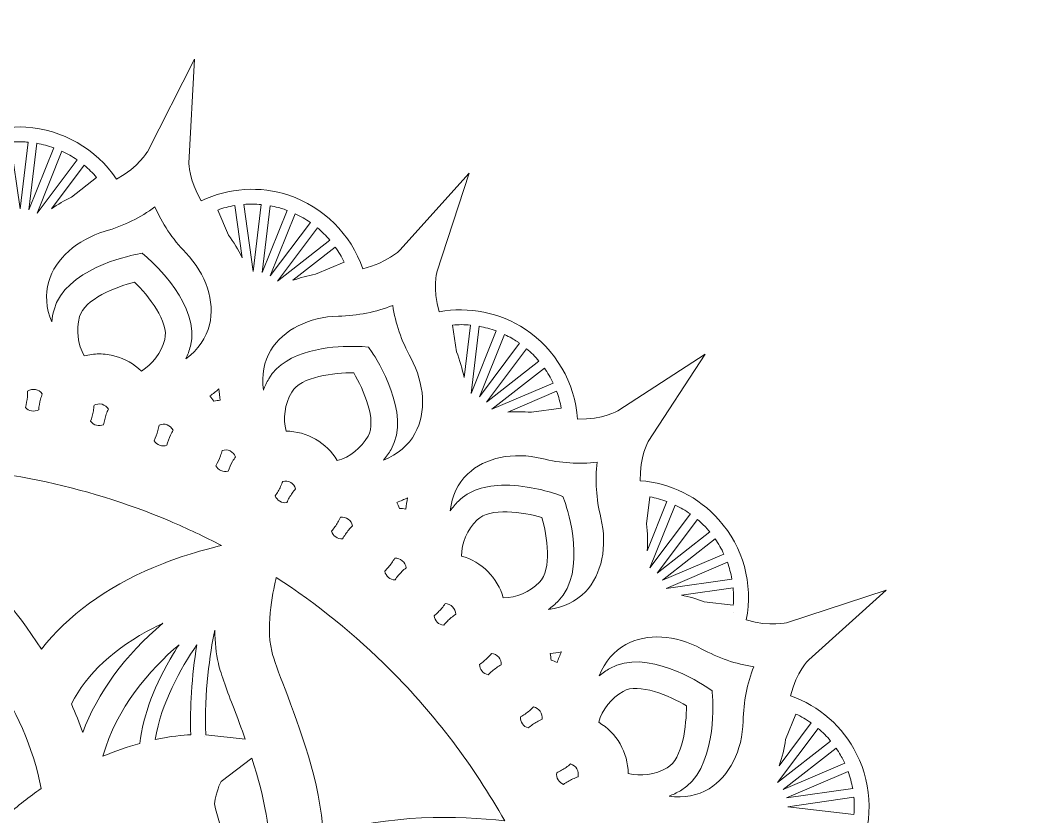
# Model space of a CAD drawing. Header units: millimetres. Extents: x 146 to 1170, y -927 to -143.
# Drawn here: x 351.5 to 517.6, y -679.2 to -549.4 of the extents above; entities that cross this region are included whole.
import ezdxf

# ---------------------------------------------------------------- set-up
doc = ezdxf.new("R2010")
doc.units = ezdxf.units.MM
doc.header["$MEASUREMENT"] = 0
doc.layers.add('Layer 5', color=7, linetype='Continuous')

msp = doc.modelspace()

# ---------------------------------------------------------------- linework, layer by layer
at = {"layer": 'Layer 5', "lineweight": 0}
for points in [[(467.92, -646), (467.92, -646), (467.92, -646), (467.92, -646), (467.92, -646)], [(381.5, -666.15), (381.5, -666.15), (381.5, -666.15), (381.5, -666.15)]]:
    msp.add_lwpolyline(points, dxfattribs=at)
for points, knots in [([(491.79, -770.75), (496.75, -767.38), (499.79, -762.04), (500.14, -756.07), (500.44, -751.05), (498.79, -746.22), (495.51, -742.43), (498.32, -739.51), (500.93, -738.82), (501.03, -738.79), (501.03, -738.79), (517.64, -735.27), (517.64, -735.27), (517.64, -735.27), (501.07, -731.76), (501.07, -731.76), (501.04, -731.76), (498.34, -731.05), (495.49, -728.1), (499.41, -723.56), (500.97, -717.61), (499.77, -711.75), (498.76, -706.84), (495.93, -702.6), (491.79, -699.79), (493.76, -696.23), (496.15, -694.87), (496.17, -694.86), (496.17, -694.86), (511.3, -687.16), (511.3, -687.16), (511.3, -687.16), (494.39, -688.06), (494.39, -688.06), (494.28, -688.07), (491.53, -688.09), (488.03, -685.95), (490.65, -680.55), (490.62, -674.39), (487.94, -669.03), (485.69, -664.56), (481.87, -661.2), (477.15, -659.55), (478.13, -655.57), (480.09, -653.7), (480.11, -653.68), (480.11, -653.68), (492.73, -642.33), (492.73, -642.33), (492.73, -642.33), (476.63, -647.58), (476.63, -647.58), (476.6, -647.59), (473.9, -648.33), (469.92, -647.17), (471.06, -641.26), (469.44, -635.32), (465.45, -630.83), (462.14, -627.1), (457.58, -624.84), (452.61, -624.47), (452.55, -620.47), (453.88, -618.15), (453.93, -618.06), (453.93, -618.06), (463.19, -603.83), (463.19, -603.83), (463.19, -603.83), (448.99, -613.07), (448.99, -613.07), (448.97, -613.09), (446.55, -614.5), (442.39, -614.42), (441.98, -608.48), (438.8, -603.02), (433.85, -599.76), (429.68, -597.01), (424.69, -596.01), (419.79, -596.93), (418.68, -593.04), (419.43, -590.46), (419.44, -590.44), (419.44, -590.44), (424.7, -574.29), (424.7, -574.29), (424.7, -574.29), (413.37, -586.89), (413.37, -586.89), (413.35, -586.91), (411.38, -588.91), (407.34, -589.9), (405.41, -584.26), (400.91, -579.79), (395.28, -577.92), (390.54, -576.34), (385.47, -576.67), (380.98, -578.83), (378.95, -575.39), (378.96, -572.7), (378.96, -572.68), (378.96, -572.68), (379.86, -555.72), (379.86, -555.72), (379.86, -555.72), (372.19, -570.82), (372.19, -570.82), (372.17, -570.85), (370.78, -573.3), (367.14, -575.29), (363.82, -570.32), (358.31, -567.16), (352.37, -566.81), (347.38, -566.51), (342.57, -568.14), (338.78, -571.39), (335.96, -568.61), (335.28, -566.02), (335.27, -566), (335.27, -566), (331.75, -549.39), (331.75, -549.39), (331.75, -549.39), (328.25, -565.96), (328.25, -565.96), (328.24, -565.99), (327.53, -568.71), (324.54, -571.57), (320.04, -567.62), (313.89, -565.98), (308.05, -567.18), (303.15, -568.19), (298.91, -571.01), (296.1, -575.14), (292.69, -573.2), (291.39, -570.94), (291.34, -570.86), (291.34, -570.86), (283.64, -555.72), (283.64, -555.72), (283.64, -555.72), (284.55, -572.64), (284.55, -572.64), (284.55, -572.67), (284.56, -575.46), (282.43, -579), (277.05, -576.33), (270.68, -576.33), (265.33, -579.01), (260.85, -581.26), (257.49, -585.09), (255.84, -589.82), (252.05, -588.82), (250.23, -586.99), (250.16, -586.92), (250.16, -586.92), (238.81, -574.29), (238.81, -574.29), (238.81, -574.29), (244.06, -590.4), (244.06, -590.4), (244.07, -590.43), (244.81, -593.11), (243.67, -597.07), (237.78, -595.87), (231.61, -597.51), (227.14, -601.49), (223.38, -604.83), (221.12, -609.42), (220.76, -614.42), (220.74, -614.42), (220.73, -614.42), (220.71, -614.42), (216.81, -614.42), (214.56, -613.1), (214.55, -613.09), (214.55, -613.09), (200.32, -603.83), (200.32, -603.83), (200.32, -603.83), (209.55, -618.03), (209.55, -618.03), (209.57, -618.05), (210.97, -620.45), (210.9, -624.54), (204.89, -624.9), (199.36, -628.09), (196.06, -633.1), (193.29, -637.3), (192.3, -642.31), (193.26, -647.27), (189.5, -648.28), (187.02, -647.62), (186.92, -647.59), (186.92, -647.59), (170.77, -642.33), (170.77, -642.33), (170.77, -642.33), (183.37, -653.65), (183.37, -653.65), (183.39, -653.67), (185.35, -655.61), (186.35, -659.56), (180.64, -661.46), (176.11, -665.97), (174.22, -671.67), (172.63, -676.46), (172.97, -681.59), (175.2, -686.12), (171.78, -688.11), (169.17, -688.07), (169.15, -688.06), (169.15, -688.06), (152.21, -687.16), (152.21, -687.16), (152.21, -687.16), (167.31, -694.84), (167.31, -694.84), (167.33, -694.85), (169.71, -696.21), (171.69, -699.74), (166.66, -703.06), (163.46, -708.58), (163.11, -714.58), (162.81, -719.63), (164.48, -724.5), (167.81, -728.3), (165.07, -731.06), (162.58, -731.73), (162.48, -731.76), (162.48, -731.76), (145.87, -735.27), (145.87, -735.27), (145.87, -735.27), (162.44, -738.78), (162.44, -738.78), (162.47, -738.79), (165.11, -739.48), (167.92, -742.35), (163.93, -746.86), (162.27, -753.02), (163.48, -758.9), (164.5, -763.87), (167.39, -768.15), (171.61, -770.96), (169.65, -774.42), (167.36, -775.68), (167.34, -775.69), (167.34, -775.69), (152.21, -783.38), (152.21, -783.38), (152.21, -783.38), (169.12, -782.48), (169.12, -782.48), (169.14, -782.49), (171.86, -782.46), (175.31, -784.5), (172.63, -789.88), (172.63, -796.26), (175.31, -801.61), (177.59, -806.16), (181.49, -809.55), (186.3, -811.17), (185.3, -814.99), (183.42, -816.85), (183.4, -816.86), (183.4, -816.86), (170.78, -828.21), (170.78, -828.21), (170.78, -828.21), (186.88, -822.97), (186.88, -822.97), (186.91, -822.96), (189.5, -822.24), (193.36, -823.31), (192.17, -829.19), (193.82, -835.34), (197.79, -839.81), (201.18, -843.62), (205.84, -845.89), (210.92, -846.2), (210.98, -850.2), (209.63, -852.39), (209.57, -852.48), (209.57, -852.48), (200.32, -866.71), (200.32, -866.71), (200.32, -866.71), (214.52, -857.47), (214.52, -857.47), (214.54, -857.46), (216.82, -856.12), (220.73, -856.12), (220.77, -856.12), (220.81, -856.13), (220.85, -856.13), (221.23, -862.1), (224.42, -867.6), (229.4, -870.89), (233.65, -873.69), (238.73, -874.67), (243.72, -873.66), (244.79, -877.5), (244.08, -880.09), (244.07, -880.11), (244.07, -880.11), (238.81, -896.25), (238.81, -896.25), (238.81, -896.25), (250.14, -883.65), (250.14, -883.65), (250.16, -883.63), (252.04, -881.72), (255.9, -880.71), (257.82, -886.37), (262.32, -890.85), (267.97, -892.73), (272.8, -894.33), (277.97, -893.97), (282.52, -891.7), (284.56, -895.14), (284.55, -897.85), (284.55, -897.87), (284.55, -897.87), (283.65, -914.82), (283.65, -914.82), (283.65, -914.82), (291.32, -899.72), (291.32, -899.72), (291.33, -899.7), (292.67, -897.36), (296.13, -895.39), (299.45, -900.33), (304.95, -903.49), (310.88, -903.84), (315.95, -904.14), (320.85, -902.45), (324.66, -899.09), (327.54, -901.9), (328.23, -904.53), (328.24, -904.54), (328.24, -904.54), (331.76, -921.15), (331.76, -921.15), (331.76, -921.15), (335.26, -904.58), (335.26, -904.58), (335.27, -904.56), (335.95, -901.95), (338.8, -899.14), (343.28, -903.04), (349.4, -904.66), (355.2, -903.47), (360.18, -902.44), (364.47, -899.55), (367.28, -895.32), (370.85, -897.29), (372.16, -899.67), (372.17, -899.69), (372.17, -899.69), (379.87, -914.82), (379.87, -914.82), (379.87, -914.82), (378.96, -897.91), (378.96, -897.91), (378.96, -897.88), (378.95, -895.17), (380.98, -891.72), (386.39, -894.35), (392.55, -894.32), (397.91, -891.64), (402.45, -889.36), (405.83, -885.47), (407.46, -880.67), (411.38, -881.65), (413.27, -883.55), (413.35, -883.62), (413.35, -883.62), (424.7, -896.25), (424.7, -896.25), (424.7, -896.25), (419.45, -880.15), (419.45, -880.15), (419.44, -880.12), (418.72, -877.49), (419.8, -873.62), (425.7, -874.75), (431.63, -873.13), (436.11, -869.15), (439.9, -865.79), (442.16, -861.17), (442.49, -856.12), (446.54, -856.06), (448.87, -857.4), (448.96, -857.45), (448.96, -857.45), (463.19, -866.71), (463.19, -866.71), (463.19, -866.71), (453.96, -852.51), (453.96, -852.51), (453.94, -852.49), (452.56, -850.13), (452.61, -846.09), (458.59, -845.65), (463.9, -842.54), (467.19, -837.55), (469.97, -833.33), (470.96, -828.28), (469.98, -823.33), (473.95, -822.16), (476.49, -822.92), (476.59, -822.95), (476.59, -822.95), (492.74, -828.21), (492.74, -828.21), (492.74, -828.21), (480.14, -816.89), (480.14, -816.89), (480.12, -816.87), (478.16, -814.92), (477.16, -811), (482.82, -809.02), (487.14, -804.65), (489.03, -798.98), (490.61, -794.21), (490.28, -789.11), (488.07, -784.57), (491.61, -782.42), (494.33, -782.47), (494.35, -782.48), (494.35, -782.48), (511.3, -783.38), (511.3, -783.38), (511.3, -783.38), (496.21, -775.7), (496.21, -775.7), (496.18, -775.69), (493.77, -774.31), (491.79, -770.75)], [0, 0, 0, 0, 1, 1, 1, 2, 2, 2, 3, 3, 3, 4, 4, 4, 5, 5, 5, 6, 6, 6, 7, 7, 7, 8, 8, 8, 9, 9, 9, 10, 10, 10, 11, 11, 11, 12, 12, 12, 13, 13, 13, 14, 14, 14, 15, 15, 15, 16, 16, 16, 17, 17, 17, 18, 18, 18, 19, 19, 19, 20, 20, 20, 21, 21, 21, 22, 22, 22, 23, 23, 23, 24, 24, 24, 25, 25, 25, 26, 26, 26, 27, 27, 27, 28, 28, 28, 29, 29, 29, 30, 30, 30, 31, 31, 31, 32, 32, 32, 33, 33, 33, 34, 34, 34, 35, 35, 35, 36, 36, 36, 37, 37, 37, 38, 38, 38, 39, 39, 39, 40, 40, 40, 41, 41, 41, 42, 42, 42, 43, 43, 43, 44, 44, 44, 45, 45, 45, 46, 46, 46, 47, 47, 47, 48, 48, 48, 49, 49, 49, 50, 50, 50, 51, 51, 51, 52, 52, 52, 53, 53, 53, 54, 54, 54, 55, 55, 55, 56, 56, 56, 57, 57, 57, 58, 58, 58, 59, 59, 59, 60, 60, 60, 61, 61, 61, 62, 62, 62, 63, 63, 63, 64, 64, 64, 65, 65, 65, 66, 66, 66, 67, 67, 67, 68, 68, 68, 69, 69, 69, 70, 70, 70, 71, 71, 71, 72, 72, 72, 73, 73, 73, 74, 74, 74, 75, 75, 75, 76, 76, 76, 77, 77, 77, 78, 78, 78, 79, 79, 79, 80, 80, 80, 81, 81, 81, 82, 82, 82, 83, 83, 83, 84, 84, 84, 85, 85, 85, 86, 86, 86, 87, 87, 87, 88, 88, 88, 89, 89, 89, 90, 90, 90, 91, 91, 91, 92, 92, 92, 93, 93, 93, 94, 94, 94, 95, 95, 95, 96, 96, 96, 97, 97, 97, 98, 98, 98, 99, 99, 99, 100, 100, 100, 101, 101, 101, 102, 102, 102, 103, 103, 103, 104, 104, 104, 105, 105, 105, 106, 106, 106, 107, 107, 107, 108, 108, 108, 109, 109, 109, 110, 110, 110, 111, 111, 111, 112, 112, 112, 113, 113, 113, 114, 114, 114, 115, 115, 115, 116, 116, 116, 117, 117, 117, 118, 118, 118, 119, 119, 119, 120, 120, 120, 121, 121, 121, 122, 122, 122, 123, 123, 123, 124, 124, 124, 125, 125, 125, 126, 126, 126, 127, 127, 127, 128, 128, 128, 129, 129, 129, 130, 130, 130, 131, 131, 131, 132, 132, 132, 133, 133, 133, 134, 134, 134, 135, 135, 135, 136, 136, 136, 137, 137, 137, 138, 138, 138, 139, 139, 139, 140, 140, 140, 141, 141, 141, 142, 142, 142, 143, 143, 143, 144, 144, 144, 145, 145, 145, 146, 146, 146, 146]), ([(349.85, -569.24), (350.67, -569.17), (351.44, -569.17), (352.23, -569.21), (352.39, -569.22), (352.55, -569.24), (352.71, -569.25), (352.71, -569.25), (351.41, -580.1), (351.41, -580.1), (351.41, -580.1), (349.85, -569.24), (349.85, -569.24)], [0, 0, 0, 0, 1, 1, 1, 2, 2, 2, 3, 3, 3, 4, 4, 4, 4]), ([(352.85, -580.28), (352.85, -580.28), (354.15, -569.44), (354.15, -569.44), (355.1, -569.61), (356.02, -569.85), (356.9, -570.17), (356.9, -570.17), (352.85, -580.28), (352.85, -580.28)], [0, 0, 0, 0, 1, 1, 1, 2, 2, 2, 3, 3, 3, 3]), ([(354.2, -580.82), (354.2, -580.82), (358.25, -570.72), (358.25, -570.72), (359.1, -571.12), (359.92, -571.59), (360.71, -572.14), (360.71, -572.14), (354.2, -580.82), (354.2, -580.82)], [0, 0, 0, 0, 1, 1, 1, 2, 2, 2, 3, 3, 3, 3]), ([(356.54, -580.11), (356.54, -580.11), (361.87, -573.01), (361.87, -573.01), (362.6, -573.62), (363.28, -574.28), (363.89, -574.99), (363.89, -574.99), (359.78, -578.22), (359.78, -578.22), (358.64, -578.76), (357.56, -579.4), (356.54, -580.11)], [0, 0, 0, 0, 1, 1, 1, 2, 2, 2, 3, 3, 3, 4, 4, 4, 4]), ([(382.32, -599.03), (381.8, -601.18), (380.5, -603.05), (378.47, -604.58), (378.77, -603.93), (379.01, -603.25), (379.2, -602.54), (380.96, -595.98), (373.05, -588.86), (372.14, -588.06), (372.14, -588.06), (371.34, -587.37), (371.34, -587.37), (371.34, -587.37), (370.3, -587.57), (370.3, -587.57), (369.12, -587.8), (358.71, -590.02), (356.95, -596.58), (356.77, -597.24), (356.65, -597.9), (356.57, -598.57), (355.64, -596.28), (355.48, -594.08), (356.08, -592), (357.17, -588.28), (360.69, -585.13), (365.29, -583.78), (368.35, -582.88), (371.08, -581.54), (373.41, -579.8), (374.56, -582.48), (376.26, -585), (378.46, -587.31), (381.77, -590.77), (383.25, -595.26), (382.32, -599.03)], [0, 0, 0, 0, 1, 1, 1, 2, 2, 2, 3, 3, 3, 4, 4, 4, 5, 5, 5, 6, 6, 6, 7, 7, 7, 8, 8, 8, 9, 9, 9, 10, 10, 10, 11, 11, 11, 12, 12, 12, 12]), ([(385.4, -584.4), (385.4, -584.4), (383.66, -580.32), (383.66, -580.32), (384.56, -579.99), (385.5, -579.75), (386.46, -579.58), (386.46, -579.58), (387.68, -588.1), (387.68, -588.1), (387.05, -586.81), (386.28, -585.57), (385.4, -584.4)], [0, 0, 0, 0, 1, 1, 1, 2, 2, 2, 3, 3, 3, 4, 4, 4, 4]), ([(387.9, -579.4), (388.85, -579.32), (389.82, -579.33), (390.78, -579.42), (390.78, -579.42), (389.46, -590.34), (389.46, -590.34), (389.46, -590.34), (387.9, -579.4), (387.9, -579.4)], [0, 0, 0, 0, 1, 1, 1, 2, 2, 2, 3, 3, 3, 3]), ([(390.91, -590.51), (390.91, -590.51), (392.22, -579.62), (392.22, -579.62), (392.68, -579.7), (393.12, -579.8), (393.55, -579.91), (393.55, -579.91), (393.55, -579.91), (393.55, -579.91), (393.87, -580), (394.2, -580.1), (394.52, -580.2), (394.67, -580.25), (394.82, -580.31), (394.98, -580.37), (394.98, -580.37), (390.91, -590.51), (390.91, -590.51)], [0, 0, 0, 0, 1, 1, 1, 2, 2, 2, 3, 3, 3, 4, 4, 4, 5, 5, 5, 6, 6, 6, 6]), ([(392.25, -591.05), (392.25, -591.05), (396.32, -580.93), (396.32, -580.93), (397.19, -581.33), (398.02, -581.81), (398.79, -582.34), (398.79, -582.34), (392.25, -591.05), (392.25, -591.05)], [0, 0, 0, 0, 1, 1, 1, 2, 2, 2, 3, 3, 3, 3]), ([(393.42, -591.92), (393.42, -591.92), (399.94, -583.22), (399.94, -583.22), (400.66, -583.83), (401.34, -584.5), (401.95, -585.22), (401.95, -585.22), (393.42, -591.92), (393.42, -591.92)], [0, 0, 0, 0, 1, 1, 1, 2, 2, 2, 3, 3, 3, 3]), ([(395.95, -591.78), (395.95, -591.78), (402.85, -586.37), (402.85, -586.37), (403.4, -587.14), (403.88, -587.96), (404.29, -588.81), (404.29, -588.81), (399.63, -590.8), (399.63, -590.8), (398.37, -591.02), (397.14, -591.35), (395.95, -591.78)], [0, 0, 0, 0, 1, 1, 1, 2, 2, 2, 3, 3, 3, 4, 4, 4, 4]), ([(361.12, -597.7), (361.88, -594.88), (367.05, -592.84), (370.09, -592.06), (372.32, -594.25), (375.78, -598.6), (375.02, -601.43), (374.44, -603.61), (373.05, -605.48), (371.2, -606.57), (370, -605.41), (368.52, -604.57), (366.89, -604.13), (366.05, -603.9), (365.18, -603.79), (364.31, -603.79), (363.49, -603.79), (362.67, -603.89), (361.88, -604.1), (360.81, -602.22), (360.53, -599.9), (361.12, -597.7)], [0, 0, 0, 0, 1, 1, 1, 2, 2, 2, 3, 3, 3, 4, 4, 4, 5, 5, 5, 6, 6, 6, 7, 7, 7, 7]), ([(415.86, -616.76), (414.8, -618.69), (413.08, -620.15), (410.74, -621.11), (411.19, -620.56), (411.59, -619.98), (411.95, -619.36), (415.34, -613.48), (409.55, -604.55), (408.87, -603.55), (408.87, -603.55), (408.28, -602.67), (408.28, -602.67), (408.28, -602.67), (407.23, -602.6), (407.23, -602.6), (407, -602.58), (406.39, -602.55), (405.53, -602.55), (402.38, -602.55), (394.76, -603.06), (392, -607.84), (391.66, -608.44), (391.36, -609.05), (391.11, -609.69), (390.8, -607.22), (391.21, -605.04), (392.33, -603.18), (394.35, -599.86), (398.57, -597.73), (403.35, -597.62), (406.54, -597.55), (409.52, -596.96), (412.23, -595.88), (412.65, -598.77), (413.64, -601.64), (415.17, -604.44), (417.46, -608.64), (417.73, -613.36), (415.86, -616.76)], [0, 0, 0, 0, 1, 1, 1, 2, 2, 2, 3, 3, 3, 4, 4, 4, 5, 5, 5, 6, 6, 6, 7, 7, 7, 8, 8, 8, 9, 9, 9, 10, 10, 10, 11, 11, 11, 12, 12, 12, 13, 13, 13, 13]), ([(423.87, -607.64), (423.6, -606.21), (423.18, -604.81), (422.63, -603.44), (422.63, -603.44), (422, -599.07), (422, -599.07), (422.96, -598.99), (423.93, -598.99), (424.9, -599.08), (424.9, -599.08), (423.87, -607.64), (423.87, -607.64)], [0, 0, 0, 0, 1, 1, 1, 2, 2, 2, 3, 3, 3, 4, 4, 4, 4]), ([(425.02, -610.25), (425.02, -610.25), (426.34, -599.28), (426.34, -599.28), (427.28, -599.45), (428.21, -599.71), (429.11, -600.04), (429.11, -600.04), (425.02, -610.25), (425.02, -610.25)], [0, 0, 0, 0, 1, 1, 1, 2, 2, 2, 3, 3, 3, 3]), ([(426.37, -610.79), (426.37, -610.79), (430.45, -600.61), (430.45, -600.61), (430.88, -600.81), (431.28, -601.02), (431.66, -601.24), (431.66, -601.24), (431.66, -601.24), (431.66, -601.24), (431.96, -601.41), (432.25, -601.59), (432.52, -601.77), (432.66, -601.86), (432.79, -601.95), (432.92, -602.05), (432.92, -602.05), (426.37, -610.79), (426.37, -610.79)], [0, 0, 0, 0, 1, 1, 1, 2, 2, 2, 3, 3, 3, 4, 4, 4, 5, 5, 5, 6, 6, 6, 6]), ([(427.53, -611.66), (427.53, -611.66), (434.08, -602.93), (434.08, -602.93), (434.81, -603.55), (435.49, -604.22), (436.09, -604.94), (436.09, -604.94), (427.53, -611.66), (427.53, -611.66)], [0, 0, 0, 0, 1, 1, 1, 2, 2, 2, 3, 3, 3, 3]), ([(428.42, -612.8), (428.42, -612.8), (436.98, -606.09), (436.98, -606.09), (437.52, -606.86), (438, -607.68), (438.41, -608.54), (438.41, -608.54), (428.42, -612.8), (428.42, -612.8)], [0, 0, 0, 0, 1, 1, 1, 2, 2, 2, 3, 3, 3, 3]), ([(395.74, -610), (397.2, -607.47), (402.72, -606.83), (405.86, -606.87), (407.45, -609.57), (409.67, -614.66), (408.2, -617.2), (407.07, -619.17), (405.24, -620.61), (403.17, -621.18), (402.31, -619.73), (401.09, -618.53), (399.64, -617.69), (398.18, -616.85), (396.51, -616.4), (394.81, -616.38), (394.27, -614.29), (394.6, -611.98), (395.74, -610)], [0, 0, 0, 0, 1, 1, 1, 2, 2, 2, 3, 3, 3, 4, 4, 4, 5, 5, 5, 6, 6, 6, 6]), ([(354.75, -611.14), (354.6, -611.71), (354.5, -612.3), (354.45, -612.89), (354.1, -613.08), (353.69, -613.15), (353.3, -613.08), (352.91, -613.01), (352.55, -612.81), (352.29, -612.51), (352.44, -611.94), (352.55, -611.35), (352.6, -610.76), (352.63, -610.47), (352.64, -610.16), (352.64, -609.86), (353.02, -609.61), (353.48, -609.51), (353.92, -609.59), (354.36, -609.67), (354.76, -609.91), (355.03, -610.27), (354.92, -610.56), (354.83, -610.85), (354.75, -611.14)], [0, 0, 0, 0, 1, 1, 1, 2, 2, 2, 3, 3, 3, 4, 4, 4, 5, 5, 5, 6, 6, 6, 7, 7, 7, 8, 8, 8, 8]), ([(383.03, -611.48), (382.84, -611.19), (382.62, -610.9), (382.4, -610.64), (382.91, -610.27), (383.4, -609.88), (383.86, -609.48), (383.9, -610.09), (383.98, -610.71), (384.08, -611.33), (383.73, -611.36), (383.38, -611.41), (383.03, -611.48)], [0, 0, 0, 0, 1, 1, 1, 2, 2, 2, 3, 3, 3, 4, 4, 4, 4]), ([(434.87, -613.3), (434.18, -613.24), (433.49, -613.21), (432.8, -613.21), (432.2, -613.21), (431.61, -613.23), (431.02, -613.28), (431.02, -613.28), (438.97, -609.88), (438.97, -609.88), (439.3, -610.77), (439.56, -611.68), (439.73, -612.61), (439.73, -612.61), (434.87, -613.3), (434.87, -613.3)], [0, 0, 0, 0, 1, 1, 1, 2, 2, 2, 3, 3, 3, 4, 4, 4, 5, 5, 5, 5]), ([(363.37, -613.05), (363.43, -612.76), (363.47, -612.45), (363.49, -612.15), (363.88, -611.94), (364.35, -611.88), (364.78, -612), (365.22, -612.12), (365.59, -612.39), (365.83, -612.78), (365.7, -613.05), (365.58, -613.34), (365.48, -613.62), (365.28, -614.17), (365.13, -614.75), (365.03, -615.34), (364.66, -615.49), (364.25, -615.52), (363.87, -615.42), (363.48, -615.32), (363.14, -615.09), (362.91, -614.77), (363.12, -614.21), (363.27, -613.64), (363.37, -613.05)], [0, 0, 0, 0, 1, 1, 1, 2, 2, 2, 3, 3, 3, 4, 4, 4, 5, 5, 5, 6, 6, 6, 7, 7, 7, 8, 8, 8, 8]), ([(373.91, -616.28), (373.98, -615.99), (374.05, -615.69), (374.1, -615.38), (374.51, -615.2), (374.98, -615.19), (375.4, -615.35), (375.83, -615.5), (376.18, -615.81), (376.38, -616.21), (376.22, -616.48), (376.08, -616.75), (375.95, -617.02), (375.71, -617.56), (375.5, -618.12), (375.35, -618.69), (374.98, -618.82), (374.57, -618.81), (374.19, -618.68), (373.82, -618.54), (373.5, -618.28), (373.29, -617.94), (373.55, -617.41), (373.75, -616.85), (373.91, -616.28)], [0, 0, 0, 0, 1, 1, 1, 2, 2, 2, 3, 3, 3, 4, 4, 4, 5, 5, 5, 6, 6, 6, 7, 7, 7, 8, 8, 8, 8]), ([(386.58, -620.56), (386.4, -620.81), (386.24, -621.07), (386.09, -621.32), (385.8, -621.83), (385.55, -622.37), (385.35, -622.93), (384.97, -623.03), (384.56, -622.99), (384.19, -622.82), (383.83, -622.65), (383.54, -622.36), (383.36, -622.01), (383.66, -621.5), (383.91, -620.96), (384.12, -620.4), (384.22, -620.12), (384.31, -619.83), (384.39, -619.53), (384.82, -619.39), (385.28, -619.41), (385.69, -619.61), (386.09, -619.8), (386.41, -620.14), (386.58, -620.56)], [0, 0, 0, 0, 1, 1, 1, 2, 2, 2, 3, 3, 3, 4, 4, 4, 5, 5, 5, 6, 6, 6, 7, 7, 7, 8, 8, 8, 8]), ([(446.19, -630.49), (447.32, -635.14), (446.35, -639.77), (443.67, -642.57), (442.15, -644.15), (440.13, -645.11), (437.64, -645.44), (438.2, -645.03), (438.73, -644.58), (439.23, -644.08), (444.03, -639.28), (440.74, -629.15), (440.35, -628.01), (440.35, -628.01), (440.01, -627.01), (440.01, -627.01), (440.01, -627.01), (439.01, -626.67), (439.01, -626.67), (438.3, -626.42), (434.54, -625.2), (430.59, -625.2), (427.23, -625.2), (424.66, -626.07), (422.94, -627.79), (422.45, -628.28), (422, -628.81), (421.59, -629.37), (421.91, -626.91), (422.86, -624.91), (424.41, -623.41), (424.41, -623.41), (424.46, -623.36), (424.46, -623.36), (427.26, -620.68), (431.89, -619.71), (436.54, -620.84), (439.64, -621.59), (442.67, -621.8), (445.57, -621.46), (445.23, -624.35), (445.43, -627.39), (446.19, -630.49)], [0, 0, 0, 0, 1, 1, 1, 2, 2, 2, 3, 3, 3, 4, 4, 4, 5, 5, 5, 6, 6, 6, 7, 7, 7, 8, 8, 8, 9, 9, 9, 10, 10, 10, 11, 11, 11, 12, 12, 12, 13, 13, 13, 14, 14, 14, 14]), ([(373.2, -638.6), (365.45, -641.86), (359.14, -646.47), (354.92, -651.94), (350.67, -645.33), (345.68, -639.86), (342.28, -636.31), (339.96, -633.88), (332.06, -624.73), (331.98, -624.64), (331.98, -624.64), (331.79, -624.42), (331.79, -624.42), (331.79, -624.42), (331.6, -624.64), (331.6, -624.64), (331.53, -624.73), (323.67, -633.76), (321.23, -636.31), (317.83, -639.86), (312.84, -645.33), (308.59, -651.94), (304.37, -646.47), (298.06, -641.86), (290.31, -638.6), (286, -636.78), (282, -635.67), (279.23, -635.03), (281.99, -633.59), (284.84, -632.24), (287.69, -631.03), (301.65, -625.13), (316.47, -622.14), (331.75, -622.14), (347.04, -622.14), (361.86, -625.13), (375.81, -631.03), (378.67, -632.24), (381.52, -633.59), (384.28, -635.03), (381.51, -635.67), (377.51, -636.78), (373.2, -638.6)], [0, 0, 0, 0, 1, 1, 1, 2, 2, 2, 3, 3, 3, 4, 4, 4, 5, 5, 5, 6, 6, 6, 7, 7, 7, 8, 8, 8, 9, 9, 9, 10, 10, 10, 11, 11, 11, 12, 12, 12, 13, 13, 13, 14, 14, 14, 14]), ([(396.37, -625.78), (396.17, -626.01), (395.99, -626.25), (395.82, -626.49), (395.48, -626.98), (395.18, -627.49), (394.93, -628.03), (394.54, -628.09), (394.14, -628.02), (393.79, -627.82), (393.45, -627.61), (393.18, -627.31), (393.04, -626.94), (393.38, -626.45), (393.68, -625.94), (393.93, -625.4), (394.05, -625.13), (394.17, -624.85), (394.27, -624.57), (394.72, -624.47), (395.19, -624.53), (395.57, -624.75), (395.95, -624.97), (396.24, -625.34), (396.37, -625.78)], [0, 0, 0, 0, 1, 1, 1, 2, 2, 2, 3, 3, 3, 4, 4, 4, 5, 5, 5, 6, 6, 6, 7, 7, 7, 8, 8, 8, 8]), ([(413.32, -628.97), (413.2, -628.64), (413.07, -628.31), (412.92, -627.99), (413.51, -627.77), (414.09, -627.52), (414.64, -627.26), (414.52, -627.85), (414.43, -628.47), (414.37, -629.1), (414.02, -629.04), (413.67, -628.99), (413.32, -628.97)], [0, 0, 0, 0, 1, 1, 1, 2, 2, 2, 3, 3, 3, 4, 4, 4, 4]), ([(453.66, -631.5), (453.66, -631.5), (454.19, -627.1), (454.19, -627.1), (455.13, -627.27), (456.07, -627.53), (456.98, -627.87), (456.98, -627.87), (453.76, -635.9), (453.76, -635.9), (453.87, -634.45), (453.84, -632.97), (453.66, -631.5)], [0, 0, 0, 0, 1, 1, 1, 2, 2, 2, 3, 3, 3, 4, 4, 4, 4]), ([(436.17, -641.03), (434.57, -642.63), (432.43, -643.55), (430.27, -643.57), (429.81, -641.94), (428.95, -640.46), (427.76, -639.27), (426.57, -638.08), (425.08, -637.21), (423.45, -636.75), (423.47, -634.6), (424.39, -632.46), (425.99, -630.85), (428.06, -628.78), (433.55, -629.6), (436.58, -630.44), (437.42, -633.46), (438.24, -638.95), (436.17, -641.03)], [0, 0, 0, 0, 1, 1, 1, 2, 2, 2, 3, 3, 3, 4, 4, 4, 5, 5, 5, 6, 6, 6, 6]), ([(454.21, -638.68), (454.21, -638.68), (458.32, -628.43), (458.32, -628.43), (459.18, -628.84), (460.02, -629.33), (460.81, -629.88), (460.81, -629.88), (454.21, -638.68), (454.21, -638.68)], [0, 0, 0, 0, 1, 1, 1, 2, 2, 2, 3, 3, 3, 3]), ([(405.67, -631.83), (405.45, -632.04), (405.24, -632.26), (405.05, -632.49), (404.68, -632.94), (404.33, -633.43), (404.04, -633.95), (403.65, -633.97), (403.25, -633.86), (402.92, -633.63), (402.6, -633.4), (402.36, -633.07), (402.24, -632.7), (402.63, -632.24), (402.97, -631.75), (403.27, -631.24), (403.42, -630.98), (403.56, -630.71), (403.68, -630.43), (404.13, -630.37), (404.6, -630.48), (404.96, -630.73), (405.32, -630.99), (405.58, -631.38), (405.67, -631.83)], [0, 0, 0, 0, 1, 1, 1, 2, 2, 2, 3, 3, 3, 4, 4, 4, 5, 5, 5, 6, 6, 6, 7, 7, 7, 8, 8, 8, 8]), ([(455.37, -639.55), (455.37, -639.55), (461.95, -630.78), (461.95, -630.78), (462.31, -631.08), (462.65, -631.39), (462.96, -631.7), (463.2, -631.94), (463.43, -632.18), (463.65, -632.43), (463.76, -632.56), (463.86, -632.68), (463.97, -632.81), (463.97, -632.81), (455.37, -639.55), (455.37, -639.55)], [0, 0, 0, 0, 1, 1, 1, 2, 2, 2, 3, 3, 3, 4, 4, 4, 5, 5, 5, 5]), ([(456.27, -640.7), (456.27, -640.7), (464.85, -633.96), (464.85, -633.96), (465.4, -634.74), (465.88, -635.57), (466.28, -636.42), (466.28, -636.42), (456.27, -640.7), (456.27, -640.7)], [0, 0, 0, 0, 1, 1, 1, 2, 2, 2, 3, 3, 3, 3]), ([(331.75, -640.69), (331.75, -640.69), (329.17, -644.55), (329.17, -644.55), (328.63, -645.35), (316.07, -664.23), (314.31, -679.13), (312.49, -677.47), (310.59, -675.97), (308.65, -674.67), (311.2, -660.97), (320.72, -649.74), (327.67, -642.48), (328.98, -641.11), (330.36, -639.56), (331.76, -637.86), (333.16, -639.57), (334.53, -641.12), (335.84, -642.48), (342.79, -649.74), (352.31, -660.97), (354.86, -674.67), (352.92, -675.97), (351.02, -677.47), (349.2, -679.13), (347.44, -664.23), (334.88, -645.35), (334.34, -644.55), (334.34, -644.55), (331.75, -640.69), (331.75, -640.69)], [0, 0, 0, 0, 1, 1, 1, 2, 2, 2, 3, 3, 3, 4, 4, 4, 5, 5, 5, 6, 6, 6, 7, 7, 7, 8, 8, 8, 9, 9, 9, 10, 10, 10, 10]), ([(412.06, -637.87), (412.23, -637.62), (412.4, -637.36), (412.55, -637.1), (413.02, -637.07), (413.43, -637.21), (413.79, -637.51), (413.79, -637.51), (413.79, -637.51), (413.79, -637.51), (414.14, -637.8), (414.36, -638.21), (414.41, -638.66), (414.17, -638.85), (413.95, -639.06), (413.73, -639.27), (413.32, -639.69), (412.94, -640.14), (412.6, -640.63), (412.2, -640.63), (411.83, -640.49), (411.51, -640.22), (411.21, -639.96), (411, -639.62), (410.92, -639.23), (411.34, -638.81), (411.72, -638.35), (412.06, -637.87)], [0, 0, 0, 0, 1, 1, 1, 2, 2, 2, 3, 3, 3, 4, 4, 4, 5, 5, 5, 6, 6, 6, 7, 7, 7, 8, 8, 8, 9, 9, 9, 9]), ([(456.84, -642.03), (456.84, -642.03), (466.84, -637.76), (466.84, -637.76), (467.16, -638.64), (467.41, -639.56), (467.58, -640.5), (467.58, -640.5), (456.84, -642.03), (456.84, -642.03)], [0, 0, 0, 0, 1, 1, 1, 2, 2, 2, 3, 3, 3, 3]), ([(400.91, -682.22), (400.43, -673.62), (396.96, -664.51), (394.65, -658.45), (393.65, -655.84), (392.79, -653.58), (392.47, -652.24), (391.46, -647.86), (392.84, -641.74), (393.21, -640.24), (399.88, -644.56), (406.13, -649.62), (411.8, -655.29), (419.15, -662.65), (425.44, -670.94), (430.5, -679.95), (422.89, -679.05), (411.76, -678.76), (400.91, -682.22)], [0, 0, 0, 0, 1, 1, 1, 2, 2, 2, 3, 3, 3, 4, 4, 4, 5, 5, 5, 6, 6, 6, 6]), ([(467.81, -644.77), (467.81, -644.77), (463.07, -644.2), (463.07, -644.2), (461.84, -643.74), (460.59, -643.38), (459.33, -643.15), (459.33, -643.15), (467.78, -641.94), (467.78, -641.94), (467.87, -642.88), (467.88, -643.83), (467.81, -644.77)], [0, 0, 0, 0, 1, 1, 1, 2, 2, 2, 3, 3, 3, 4, 4, 4, 4]), ([(422, -645.03), (422.31, -645.34), (422.49, -645.78), (422.51, -646.23), (422.26, -646.41), (422.01, -646.59), (421.79, -646.78), (421.34, -647.16), (420.92, -647.58), (420.54, -648.04), (420.14, -647.99), (419.77, -647.82), (419.49, -647.53), (419.21, -647.25), (419.03, -646.88), (418.99, -646.49), (419.43, -646.12), (419.84, -645.72), (420.21, -645.28), (420.21, -645.28), (420.25, -645.24), (420.25, -645.24), (420.44, -645.01), (420.63, -644.76), (420.8, -644.51), (421.25, -644.53), (421.68, -644.71), (422, -645.03)], [0, 0, 0, 0, 1, 1, 1, 2, 2, 2, 3, 3, 3, 4, 4, 4, 5, 5, 5, 6, 6, 6, 7, 7, 7, 8, 8, 8, 9, 9, 9, 9]), ([(361.63, -665.55), (361.09, -663.98), (360.47, -662.41), (359.78, -660.87), (362.29, -655.92), (366.82, -651.74), (373.24, -648.45), (373.72, -648.2), (374.22, -647.95), (374.73, -647.71), (368.51, -652.94), (364, -659.09), (361.63, -665.55)], [0, 0, 0, 0, 1, 1, 1, 2, 2, 2, 3, 3, 3, 4, 4, 4, 4]), ([(381.7, -665.92), (381.46, -658.88), (382.38, -652.72), (383.19, -648.83), (383.21, -650.81), (383.41, -652.63), (383.78, -654.26), (384.23, -656.19), (385.2, -658.73), (386.33, -661.68), (386.89, -663.17), (387.53, -664.84), (388.17, -666.62), (388.17, -666.62), (381.7, -665.92), (381.7, -665.92)], [0, 0, 0, 0, 1, 1, 1, 2, 2, 2, 3, 3, 3, 4, 4, 4, 5, 5, 5, 5]), ([(450.26, -651.17), (450.26, -651.17), (450.26, -651.17), (450.26, -651.17), (453.66, -649.3), (458.39, -649.57), (462.59, -651.86), (465.38, -653.39), (468.26, -654.38), (471.15, -654.79), (470.07, -657.5), (469.48, -660.49), (469.41, -663.67), (469.29, -668.46), (467.16, -672.68), (463.85, -674.69), (461.98, -675.82), (459.79, -676.23), (457.32, -675.91), (457.96, -675.66), (458.58, -675.37), (459.18, -675.02), (465.07, -671.62), (464.51, -660.99), (464.42, -659.79), (464.42, -659.79), (464.35, -658.73), (464.35, -658.73), (464.35, -658.73), (463.48, -658.14), (463.48, -658.14), (462.48, -657.47), (453.55, -651.67), (447.66, -655.07), (447.05, -655.42), (446.47, -655.82), (445.92, -656.26), (446.88, -653.94), (448.34, -652.22), (450.26, -651.17)], [0, 0, 0, 0, 1, 1, 1, 2, 2, 2, 3, 3, 3, 4, 4, 4, 5, 5, 5, 6, 6, 6, 7, 7, 7, 8, 8, 8, 9, 9, 9, 10, 10, 10, 11, 11, 11, 12, 12, 12, 13, 13, 13, 13]), ([(376.45, -652.65), (373.39, -657.66), (371.54, -662.59), (370.94, -667.31), (368.97, -667.86), (366.96, -668.56), (364.94, -669.39), (367.11, -661.42), (372.62, -655.26), (377.35, -651.21), (377.04, -651.69), (376.74, -652.17), (376.45, -652.65)], [0, 0, 0, 0, 1, 1, 1, 2, 2, 2, 3, 3, 3, 4, 4, 4, 4]), ([(379.27, -665.88), (377.97, -665.94), (375.98, -666.13), (373.46, -666.68), (374.45, -660.67), (377.57, -655.11), (380.26, -651.24), (379.84, -653.79), (379.54, -656.4), (379.37, -658.99), (379.22, -661.29), (379.19, -663.6), (379.27, -665.88)], [0, 0, 0, 0, 1, 1, 1, 2, 2, 2, 3, 3, 3, 4, 4, 4, 4]), ([(427.76, -653.29), (427.97, -653.08), (428.17, -652.86), (428.37, -652.62), (428.82, -652.67), (429.23, -652.89), (429.52, -653.24), (429.81, -653.59), (429.96, -654.02), (429.93, -654.48), (429.66, -654.63), (429.4, -654.79), (429.16, -654.96), (428.68, -655.3), (428.22, -655.69), (427.8, -656.11), (427.41, -656.03), (427.06, -655.82), (426.8, -655.52), (426.55, -655.21), (426.4, -654.83), (426.39, -654.43), (426.88, -654.09), (427.34, -653.71), (427.76, -653.29)], [0, 0, 0, 0, 1, 1, 1, 2, 2, 2, 3, 3, 3, 4, 4, 4, 5, 5, 5, 6, 6, 6, 7, 7, 7, 8, 8, 8, 8]), ([(437.93, -652.65), (438.56, -652.59), (439.17, -652.5), (439.77, -652.39), (439.5, -652.94), (439.26, -653.51), (439.04, -654.1), (438.72, -653.95), (438.39, -653.82), (438.06, -653.71), (438.03, -653.35), (437.99, -653), (437.93, -652.65)], [0, 0, 0, 0, 1, 1, 1, 2, 2, 2, 3, 3, 3, 4, 4, 4, 4]), ([(449.82, -658.81), (452.35, -657.35), (457.45, -659.57), (460.15, -661.16), (460.18, -664.3), (459.56, -669.81), (457.02, -671.28), (455.05, -672.41), (452.74, -672.75), (450.66, -672.21), (450.64, -670.52), (450.18, -668.86), (449.33, -667.39), (448.49, -665.93), (447.29, -664.72), (445.84, -663.85), (446.41, -661.78), (447.86, -659.95), (449.82, -658.81)], [0, 0, 0, 0, 1, 1, 1, 2, 2, 2, 3, 3, 3, 4, 4, 4, 5, 5, 5, 6, 6, 6, 6]), ([(436.6, -663.34), (436.32, -663.47), (436.05, -663.61), (435.79, -663.76), (435.28, -664.05), (434.79, -664.4), (434.34, -664.78), (433.96, -664.67), (433.62, -664.43), (433.4, -664.1), (433.4, -664.1), (433.39, -664.1), (433.39, -664.1), (433.16, -663.77), (433.05, -663.38), (433.08, -662.99), (433.59, -662.69), (434.08, -662.35), (434.54, -661.97), (434.76, -661.78), (434.99, -661.58), (435.2, -661.36), (435.65, -661.45), (436.04, -661.71), (436.3, -662.07), (436.56, -662.44), (436.66, -662.89), (436.6, -663.34)], [0, 0, 0, 0, 1, 1, 1, 2, 2, 2, 3, 3, 3, 4, 4, 4, 5, 5, 5, 6, 6, 6, 7, 7, 7, 8, 8, 8, 9, 9, 9, 9]), ([(480.52, -663.97), (480.52, -663.97), (475.29, -670.95), (475.29, -670.95), (475.78, -669.57), (476.13, -668.14), (476.35, -666.67), (476.35, -666.67), (478.02, -662.51), (478.02, -662.51), (478.89, -662.92), (479.73, -663.41), (480.52, -663.97)], [0, 0, 0, 0, 1, 1, 1, 2, 2, 2, 3, 3, 3, 4, 4, 4, 4]), ([(483.69, -666.91), (483.69, -666.91), (475.04, -673.7), (475.04, -673.7), (475.04, -673.7), (481.67, -664.86), (481.67, -664.86), (482.4, -665.48), (483.08, -666.17), (483.69, -666.91)], [0, 0, 0, 0, 1, 1, 1, 2, 2, 2, 3, 3, 3, 3]), ([(391.97, -686.03), (391.4, -686.34), (390.84, -686.65), (390.3, -686.97), (389.33, -687.55), (388.35, -688.19), (387.39, -688.85), (385.51, -685.25), (384.08, -681.33), (383.13, -677.18), (383.48, -675.01), (383.99, -673.94), (384.21, -673.54), (384.21, -673.54), (389.23, -669.71), (389.23, -669.71), (391.43, -676.47), (392.33, -681.81), (391.97, -686.03)], [0, 0, 0, 0, 1, 1, 1, 2, 2, 2, 3, 3, 3, 4, 4, 4, 5, 5, 5, 6, 6, 6, 6]), ([(475.94, -674.84), (475.94, -674.84), (484.57, -668.07), (484.57, -668.07), (484.84, -668.45), (485.08, -668.84), (485.3, -669.22), (485.3, -669.22), (485.3, -669.22), (485.3, -669.22), (485.47, -669.51), (485.63, -669.81), (485.78, -670.11), (485.86, -670.26), (485.92, -670.4), (485.99, -670.55), (485.99, -670.55), (475.94, -674.84), (475.94, -674.84)], [0, 0, 0, 0, 1, 1, 1, 2, 2, 2, 3, 3, 3, 4, 4, 4, 5, 5, 5, 6, 6, 6, 6]), ([(438.99, -672.09), (439.53, -671.85), (440.05, -671.55), (440.53, -671.21), (440.78, -671.04), (441.02, -670.85), (441.25, -670.65), (441.69, -670.78), (442.06, -671.07), (442.28, -671.46), (442.51, -671.85), (442.57, -672.31), (442.47, -672.75), (442.18, -672.85), (441.89, -672.97), (441.62, -673.1), (441.09, -673.35), (440.57, -673.65), (440.09, -673.99), (439.72, -673.85), (439.41, -673.58), (439.21, -673.23), (439.01, -672.89), (438.93, -672.49), (438.99, -672.09)], [0, 0, 0, 0, 1, 1, 1, 2, 2, 2, 3, 3, 3, 4, 4, 4, 5, 5, 5, 6, 6, 6, 7, 7, 7, 8, 8, 8, 8]), ([(476.51, -676.18), (476.51, -676.18), (486.54, -671.9), (486.54, -671.9), (486.87, -672.79), (487.12, -673.72), (487.29, -674.64), (487.29, -674.64), (476.51, -676.18), (476.51, -676.18)], [0, 0, 0, 0, 1, 1, 1, 2, 2, 2, 3, 3, 3, 3]), ([(476.71, -677.62), (476.71, -677.62), (487.48, -676.08), (487.48, -676.08), (487.56, -677.02), (487.57, -677.97), (487.49, -678.92), (487.49, -678.92), (476.71, -677.62), (476.71, -677.62)], [0, 0, 0, 0, 1, 1, 1, 2, 2, 2, 3, 3, 3, 3])]:
    msp.add_open_spline(points, degree=3, knots=knots, dxfattribs=at)

doc.saveas('drawing.dxf')
